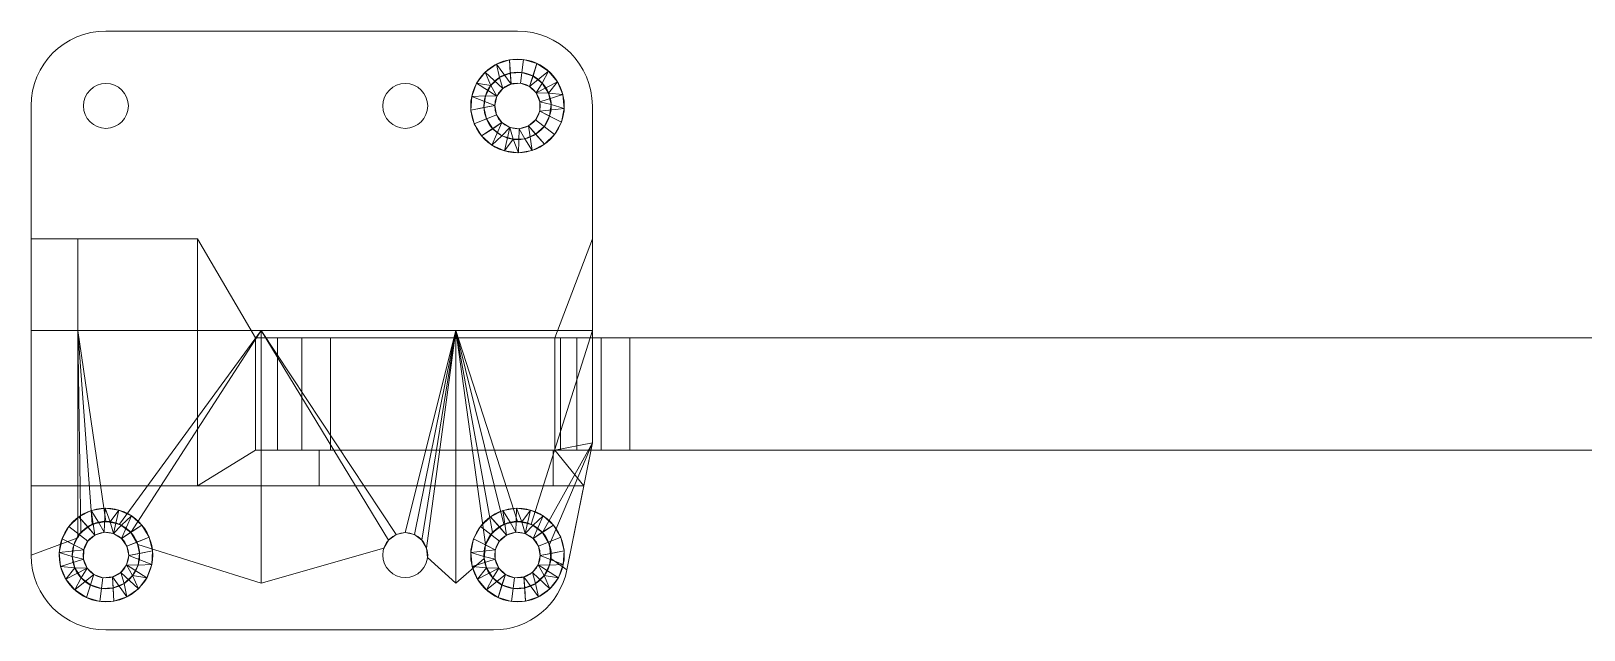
# Model space of a CAD drawing. Header units: millimetres. Extents: x -288 to 127, y 0 to 138.
# Drawn here: x -288 to -80.5, y 29 to 109 of the extents above; entities that cross this region are included whole.
import ezdxf

# ---------------------------------------------------------------- set-up
doc = ezdxf.new("R2010")
doc.units = ezdxf.units.MM
doc.layers.add('1', color=7, linetype='Continuous', true_color=0xffffff)

# ---------------------------------------------------------------- blocks, each defined once
blk = doc.blocks.new('UG_SURFACE_002')
at = {"layer": '1', "color": 30, "linetype": 'Continuous', "lineweight": 18}
for points in [[(-29.999999, 83.999999, -14), (-29.999999, 83.999999, 16.000001), (-23.75, 83.999999, 16.000001), (-23.75, 83.999999, -11.691862)], [(-29.999999, 70, -4.75), (-29.999999, 70, 28.25), (-29.999999, 83.999999, 16.000001), (-29.999999, 83.999999, -14)], [(-23.75, 83.999999, 16.000001), (-20, 83.999999, -9.5), (-21.830315, 83.999999, -9.889046)], [(-21.830315, 83.999999, -9.889046), (-23.344152, 83.999999, -10.988913), (-23.75, 83.999999, 16.000001)], [(-18.169684, 83.999999, -9.889046), (-20, 83.999999, -9.5), (-23.75, 83.999999, 16.000001), (0.75, 83.999999, 16.000001)], [(-23.344152, 83.999999, -10.988913), (-23.75, 83.999999, -11.691862), (-23.75, 83.999999, 16.000001)], [(0.75, 83.999999, 16.000001), (-16.655847, 83.999999, -10.988913), (-18.169684, 83.999999, -9.889046)], [(-15.720246, 83.999999, -12.609423), (-16.655847, 83.999999, -10.988913), (0.75, 83.999999, 16.000001), (0.75, 83.999999, -17.750001)], [(0.75, 83.999999, 16.000001), (18.77979, 83.999999, -11.259364), (17.770566, 83.999999, -11.992608)], [(17.770566, 83.999999, -11.992608), (17.146831, 83.999999, -13.072949), (0.75, 83.999999, -17.750001), (0.75, 83.999999, 16.000001)], [(0.75, 83.999999, 16.000001), (26.75, 83.999999, 16.000001), (20, 83.999999, -11), (18.77979, 83.999999, -11.259364)], [(21.220209, 83.999999, -11.259364), (20, 83.999999, -11), (26.75, 83.999999, 16.000001)], [(26.75, 83.999999, 16.000001), (22.229435, 83.999999, -11.992608), (21.220209, 83.999999, -11.259364)], [(22.85317, 83.999999, -13.072949), (22.229435, 83.999999, -11.992608), (26.75, 83.999999, 16.000001)], [(26.75, 83.999999, 16.000001), (26.75, 83.999999, -17.750001), (22.983566, 83.999999, -14.313585), (22.85317, 83.999999, -13.072949)], [(26.75, 83.999999, -17.750001), (26.75, 83.999999, 16.000001), (30.720245, 83.999999, -12.609423), (30.524651, 83.999999, -14.470378)], [(26.75, 83.999999, 16.000001), (35, 83.999999, -9.5), (33.169687, 83.999999, -9.889046)], [(26.75, 83.999999, 16.000001), (31.655848, 83.999999, -10.988913), (30.720245, 83.999999, -12.609423)], [(26.75, 83.999999, 16.000001), (45.000002, 83.999999, 16.000001), (36.830314, 83.999999, -9.889046), (35, 83.999999, -9.5)], [(33.169687, 83.999999, -9.889046), (31.655848, 83.999999, -10.988913), (26.75, 83.999999, 16.000001)], [(38.344152, 83.999999, -10.988913), (36.830314, 83.999999, -9.889046), (45.000002, 83.999999, 16.000001), (45.000002, 83.999999, 1)], [(45.000002, 83.999999, 1), (39.279755, 83.999999, -12.609423), (38.344152, 83.999999, -10.988913)], [(39.475348, 83.999999, -14.470378), (39.279755, 83.999999, -12.609423), (45.000002, 83.999999, 1), (41.607767, 83.999999, -15.961161)], [(41.607767, 83.999999, -15.961161), (45.000002, 83.999999, 1), (43.850001, 70, -4.75), (42.750001, 70, -10.25)], [(45.000002, 83.999999, 1), (45.000002, 70, 1), (43.850001, 70, -4.75)], [(-23.75, 70, -4.75), (-23.75, 70, 28.25), (-29.999999, 70, 28.25), (-29.999999, 70, -4.75)], [(-7.75, 70, -4.75), (-7.75, 70, 28.25), (-23.75, 70, 28.25), (-23.75, 70, -4.75)], [(-7.75, 70, 28.25), (-7.75, 70, -4.75), (0, 70), (0, 70, 15)], [(-7.75, 70, -4.75), (8.5, 70, -4.75), (8.5, 70), (0, 70)], [(39.999999, 50.000001), (0, 70), (8.5, 70)], [(39.999999, 50.000001), (40.761206, 46.173166), (0, 10), (0, 70)], [(0, 10), (0, 10, 15), (0, 70, 15), (0, 70)], [(39.999999, 50.000001), (8.5, 70), (26.75, 70)], [(8.5, 70), (8.5, 70, -4.75), (26.75, 70, -4.75), (26.75, 70)], [(39.999999, 50.000001), (26.75, 70), (39.749999, 70)], [(26.75, 70), (26.75, 70, -4.75), (39.749999, 70, -4.75), (39.749999, 70)], [(39.749999, 70), (39.999999, 70), (39.999999, 50.000001)], [(39.999999, 70), (39.749999, 70), (39.749999, 70, -4.75), (43.850001, 70, -4.75)], [(39.999999, 50.000001, 15), (39.999999, 50.000001), (39.999999, 70), (39.999999, 70, 15)], [(39.999999, 70), (43.850001, 70, -4.75), (45.000002, 70, 1)], [(45.000002, 70, 1), (45.000002, 70, 28.25), (39.999999, 70, 15), (39.999999, 70)], [(40.761206, 46.173166, 15), (40.761206, 46.173166), (39.999999, 50.000001), (39.999999, 50.000001, 15)], [(0.761205, 6.173166), (0, 10), (40.761206, 46.173166), (42.92893, 42.92893)], [(42.92893, 42.92893, 15), (42.92893, 42.92893), (40.761206, 46.173166), (40.761206, 46.173166, 15)], [(42.92893, 42.92893), (2.928932, 2.928932), (0.761205, 6.173166)], [(6.173166, 0.761205), (2.928932, 2.928932), (42.92893, 42.92893)], [(42.92893, 42.92893), (46.173166, 40.761206), (10, 0), (6.173166, 0.761205)], [(46.173166, 40.761206, 15), (46.173166, 40.761206), (42.92893, 42.92893), (42.92893, 42.92893, 15)], [(10, 0), (46.173166, 40.761206), (50.000001, 39.999999)], [(50.000001, 39.999999), (267.500013, 35), (268.364549, 30.932633), (10, 0)], [(50.000001, 39.999999, 15), (50.000001, 39.999999), (46.173166, 40.761206), (46.173166, 40.761206, 15)], [(267.500013, 35), (50.000001, 39.999999), (219.999999, 39.999999)], [(219.999999, 39.999999, 15), (219.999999, 39.999999), (50.000001, 39.999999), (50.000001, 39.999999, 15)], [(268.364549, 30.932633), (270.808697, 27.568553), (10, 0)], [(278.54529, 25.054781), (345.808685, 27.568553), (10, 0)], [(345.808685, 27.568553), (349.409819, 25.489435), (375, 0), (10, 0)], [(270.808697, 27.568553), (274.409831, 25.489435), (10, 0)], [(10, 0), (274.409831, 25.489435), (278.54529, 25.054781)], [(0, 10, 15), (0, 10), (0.761205, 6.173166), (0.761205, 6.173166, 15)], [(0.761205, 6.173166, 15), (0.761205, 6.173166), (2.928932, 2.928932), (2.928932, 2.928932, 15)], [(2.928932, 2.928932, 15), (2.928932, 2.928932), (6.173166, 0.761205), (6.173166, 0.761205, 15)], [(6.173166, 0.761205, 15), (6.173166, 0.761205), (10, 0), (10, 0, 15)], [(375, 0), (375, 0, 15), (10, 0, 15), (10, 0)]]:
    blk.add_3dface(points, dxfattribs=at)
blk = doc.blocks.new('konduktor_BODY')
at = {"layer": '1', "color": 30, "linetype": 'Continuous', "lineweight": 18}
for p, q in [((-30, 70, 46), (-30, 84, 46)), ((-30, 84, -14), (-30, 84, 46)), ((-30, 84, -14), (-30, 70, -14)), ((31.801961, 84, -24), (-20, 84, -24)), ((-20, 84, 56), (-20, 70, 56)), ((-20, 70, -24), (-20, 84, -24)), ((35, 84, 56), (-20, 84, 56)), ((31.801961, 84, -24), (31.801961, 70, -24)), ((35, 70, 56), (35, 84, 56)), ((41.607768, 70, -15.961161), (41.607768, 84, -15.961161)), ((45, 84, 1), (41.607768, 84, -15.961161)), ((45, 84, 1), (45, 84, 46)), ((45, 84, 46), (45, 70, 46)), ((45, 70, 1), (45, 84, 1)), ((-30, 70, -14), (-30, 70, 46)), ((35, 70, 56), (-20, 70, 56)), ((31.801961, 70, -24), (-20, 70, -24)), ((40, 70), (0, 70)), ((0, 70, 15), (40, 70, 15)), ((0, 70), (0, 10)), ((0, 10, 15), (0, 70, 15)), ((0, 70), (0, 70, 15)), ((40, 50), (40, 70)), ((40, 70, 15), (40, 70)), ((40, 70, 15), (40, 50, 15)), ((41.607768, 70, -15.961161), (45, 70, 1)), ((45, 70, 1), (45, 70, 46)), ((40, 50, 15), (40, 50)), ((50, 40), (50, 40, 15)), ((220, 40), (50, 40)), ((50, 40, 15), (220, 40, 15)), ((0, 10), (0, 10, 15)), ((10, 0, 15), (10, 0)), ((10, 0), (375, 0)), ((375, 0, 15), (10, 0, 15))]:
    blk.add_line(p, q, dxfattribs=at)
at = {"layer": '1', "color": 30, "linetype": 'Continuous', "lineweight": 18, "extrusion": (0, 1, 0)}
for centre, radius in [((20, -14, 84), 4.5), ((20, 46, 84), 3), ((-20, -14, 84), 3), ((-20, 46, 84), 3), ((-35, -14, 84), 4.5), ((-35, 46, 84), 4.5), ((20, -14, 70), 4.5), ((20, 46, 70), 3), ((-20, -14, 70), 3), ((-20, 46, 70), 3), ((-35, -14, 70), 4.5), ((-35, 46, 70), 4.5)]:
    blk.add_circle(centre, radius, dxfattribs=at)
for centre, start, end in [((20, 46, 84), 0, 90), ((20, -14, 84), 270, 0), ((-31.801961, -14, 84), 191.309932, 270), ((-35, 46, 84), 90, 180)]:
    blk.add_arc(centre, 10, start, end, dxfattribs=at)
at = {"layer": '1', "color": 30, "linetype": 'Continuous', "lineweight": 18, "extrusion": (0, -1, 0)}
for centre, start, end in [((-20, 46, -70), 90, 180), ((-20, -14, -70), 180, 270), ((31.801961, -14, -70), 270, 348.690068), ((35, 46, -70), 0, 90)]:
    blk.add_arc(centre, 10, start, end, dxfattribs=at)
at = {"layer": '1', "color": 30, "linetype": 'Continuous', "lineweight": 18}
for centre in [(50, 50), (10, 10, 15)]:
    blk.add_arc(centre, 10, 180, 270, dxfattribs=at)
at = {"layer": '1', "color": 30, "linetype": 'Continuous', "lineweight": 18, "extrusion": (0, 0, -1)}
for centre in [(-50, 50, -15), (-10, 10)]:
    blk.add_arc(centre, 10, 270, 0, dxfattribs=at)
at = {"layer": '1', "color": 30, "linetype": 'Continuous', "lineweight": 18}
blk.add_blockref('UG_SURFACE_002', (0, 0), dxfattribs=at)
blk = doc.blocks.new('UG_SURFACE_014')
at = {"layer": '1', "color": 30, "linetype": 'Continuous', "lineweight": 18}
for points in [[(0.467063, 6.232524, 2), (0.467063, 6.232524), (-1.390756, 6.093299), (-1.390756, 6.093299, 2)], [(-0.318812, 3.033292), (-1.390756, 6.093299), (0.467063, 6.232524)], [(0.467063, 6.232524, 2), (-1.390756, 6.093299, 2), (-0.781417, 4.431635, 2), (0.781417, 4.431635, 2)], [(0.467063, 6.232524), (2.283381, 5.817961), (0.942502, 2.900722), (-0.318812, 3.033292)], [(2.283381, 5.817961, 2), (2.283381, 5.817961), (0.467063, 6.232524), (0.467063, 6.232524, 2)], [(2.283381, 5.817961, 2), (0.467063, 6.232524, 2), (0.781417, 4.431635, 2), (2.25, 3.897114, 2)], [(-4.581574, 4.25108, 2), (-4.581574, 4.25108), (-5.631055, 2.711773), (-5.631055, 2.711773, 2)], [(-5.631055, 2.711773), (-4.581574, 4.25108), (-2.467502, 1.792745)], [(-4.581574, 4.25108, 2), (-5.631055, 2.711773, 2), (-4.228617, 1.539091, 2), (-3.4472, 2.892544, 2)], [(-3.125, 5.412659, 2), (-3.125, 5.412659), (-4.581574, 4.25108), (-4.581574, 4.25108, 2)], [(-1.525, 2.641378), (-2.467502, 1.792745), (-4.581574, 4.25108), (-3.125, 5.412659)], [(-3.125, 5.412659, 2), (-4.581574, 4.25108, 2), (-3.4472, 2.892544, 2), (-2.25, 3.897114, 2)], [(-1.390756, 6.093299, 2), (-1.390756, 6.093299), (-3.125, 5.412659), (-3.125, 5.412659, 2)], [(-3.125, 5.412659), (-1.390756, 6.093299), (-0.318812, 3.033292), (-1.525, 2.641378)], [(-2.25, 3.897114, 2), (-0.781417, 4.431635, 2), (-1.390756, 6.093299, 2), (-3.125, 5.412659, 2)], [(-1.525, 2.641378, 16.000001), (-0.318812, 3.033292, 16.000001), (-0.781417, 4.431635, 16.000001), (-2.25, 3.897114, 16.000001)], [(-0.781417, 4.431635, 16.000001), (-0.781417, 4.431635, 2), (-2.25, 3.897114, 2), (-2.25, 3.897114, 16.000001)], [(0.781417, 4.431635, 16.000001), (-0.781417, 4.431635, 16.000001), (-0.318812, 3.033292, 16.000001), (0.942502, 2.900722, 16.000001)], [(0.781417, 4.431635, 16.000001), (0.781417, 4.431635, 2), (-0.781417, 4.431635, 2), (-0.781417, 4.431635, 16.000001)], [(2.25, 3.897114, 16.000001), (0.781417, 4.431635, 16.000001), (0.942502, 2.900722, 16.000001), (2.040848, 2.266592, 16.000001)], [(2.25, 3.897114, 16.000001), (2.25, 3.897114, 2), (0.781417, 4.431635, 2), (0.781417, 4.431635, 16.000001)], [(2.040848, 2.266592), (0.942502, 2.900722), (2.283381, 5.817961), (3.896811, 4.886447)], [(2.786314, 1.240547), (2.040848, 2.266592), (3.896811, 4.886447), (5.163992, 3.52075)], [(2.25, 3.897114, 2), (3.896811, 4.886447, 2), (2.283381, 5.817961, 2)], [(5.163992, 3.52075, 2), (3.896811, 4.886447, 2), (2.25, 3.897114, 2), (3.4472, 2.892544, 2)], [(3.896811, 4.886447, 2), (3.896811, 4.886447), (2.283381, 5.817961), (2.283381, 5.817961, 2)], [(5.163992, 3.52075, 2), (5.163992, 3.52075), (3.896811, 4.886447), (3.896811, 4.886447, 2)], [(-5.631055, 2.711773, 2), (-5.631055, 2.711773), (-6.180193, 0.931514), (-6.180193, 0.931514, 2)], [(-2.467502, 1.792745), (-2.98335, 0.634131), (-6.180193, 0.931514), (-5.631055, 2.711773)], [(-4.5, 0, 2), (-4.228617, 1.539091, 2), (-5.631055, 2.711773, 2), (-6.180193, 0.931514, 2)], [(-2.98335, 0.634131, 16.000001), (-2.467502, 1.792745, 16.000001), (-3.4472, 2.892544, 16.000001), (-4.228617, 1.539091, 16.000001)], [(-3.4472, 2.892544, 16.000001), (-3.4472, 2.892544, 2), (-4.228617, 1.539091, 2), (-4.228617, 1.539091, 16.000001)], [(-2.25, 3.897114, 16.000001), (-3.4472, 2.892544, 16.000001), (-2.467502, 1.792745, 16.000001), (-1.525, 2.641378, 16.000001)], [(-2.25, 3.897114, 16.000001), (-2.25, 3.897114, 2), (-3.4472, 2.892544, 2), (-3.4472, 2.892544, 16.000001)], [(-2.467502, 1.792745, 16.000001), (-2.467502, 1.792745), (-1.525, 2.641378), (-1.525, 2.641378, 16.000001)], [(-1.525, 2.641378, 16.000001), (-1.525, 2.641378), (-0.318812, 3.033292), (-0.318812, 3.033292, 16.000001)], [(-0.318812, 3.033292, 16.000001), (-0.318812, 3.033292), (0.942502, 2.900722), (0.942502, 2.900722, 16.000001)], [(0.942502, 2.900722, 16.000001), (0.942502, 2.900722), (2.040848, 2.266592), (2.040848, 2.266592, 16.000001)], [(2.040848, 2.266592, 16.000001), (3.4472, 2.892544, 16.000001), (2.25, 3.897114, 16.000001)], [(2.040848, 2.266592, 16.000001), (2.786314, 1.240547, 16.000001), (4.228617, 1.539091, 16.000001), (3.4472, 2.892544, 16.000001)], [(2.040848, 2.266592, 16.000001), (2.040848, 2.266592), (2.786314, 1.240547), (2.786314, 1.240547, 16.000001)], [(3.4472, 2.892544, 16.000001), (3.4472, 2.892544, 2), (2.25, 3.897114, 2), (2.25, 3.897114, 16.000001)], [(5.163992, 3.52075), (5.97233, 1.84222), (2.786314, 1.240547)], [(3.4472, 2.892544, 2), (4.228617, 1.539091, 2), (5.97233, 1.84222, 2), (5.163992, 3.52075, 2)], [(4.228617, 1.539091, 16.000001), (4.228617, 1.539091, 2), (3.4472, 2.892544, 2), (3.4472, 2.892544, 16.000001)], [(5.97233, 1.84222, 2), (5.97233, 1.84222), (5.163992, 3.52075), (5.163992, 3.52075, 2)], [(-6.180193, 0.931514, 2), (-6.180193, 0.931514), (-6.180193, -0.931514), (-6.180193, -0.931514, 2)], [(-6.180193, -0.931514), (-6.180193, 0.931514), (-2.98335, 0.634131), (-2.98335, -0.634131)], [(-4.5, 0, 2), (-6.180193, 0.931514, 2), (-6.180193, -0.931514, 2)], [(-6.180193, -0.931514, 2), (-5.631055, -2.711773, 2), (-4.228617, -1.539091, 2), (-4.5, 0, 2)], [(-2.98335, 0.634131, 16.000001), (-4.228617, 1.539091, 16.000001), (-4.5, 0, 16.000001)], [(-4.228617, 1.539091, 16.000001), (-4.228617, 1.539091, 2), (-4.5, 0, 2), (-4.5, 0, 16.000001)], [(-4.5, 0, 16.000001), (-4.228617, -1.539091, 16.000001), (-2.98335, -0.634131, 16.000001), (-2.98335, 0.634131, 16.000001)], [(-4.5, 0, 16.000001), (-4.5, 0, 2), (-4.228617, -1.539091, 2), (-4.228617, -1.539091, 16.000001)], [(-2.98335, 0.634131, 16.000001), (-2.98335, 0.634131), (-2.467502, 1.792745), (-2.467502, 1.792745, 16.000001)], [(-2.98335, -0.634131, 16.000001), (-2.98335, -0.634131), (-2.98335, 0.634131), (-2.98335, 0.634131, 16.000001)], [(5.97233, 1.84222), (6.25, 0), (3.05, 0), (2.786314, 1.240547)], [(2.786314, 1.240547, 16.000001), (3.05, 0, 16.000001), (4.5, 0, 16.000001), (4.228617, 1.539091, 16.000001)], [(2.786314, 1.240547, 16.000001), (2.786314, 1.240547), (3.05, 0), (3.05, 0, 16.000001)], [(6.25, 0), (5.97233, -1.84222), (2.786314, -1.240547), (3.05, 0)], [(3.05, 0, 16.000001), (3.05, 0), (2.786314, -1.240547), (2.786314, -1.240547, 16.000001)], [(4.228617, -1.539091, 16.000001), (4.5, 0, 16.000001), (3.05, 0, 16.000001), (2.786314, -1.240547, 16.000001)], [(4.228617, 1.539091, 2), (4.5, 0, 2), (6.25, 0, 2), (5.97233, 1.84222, 2)], [(4.5, 0, 16.000001), (4.5, 0, 2), (4.228617, 1.539091, 2), (4.228617, 1.539091, 16.000001)], [(4.228617, -1.539091, 16.000001), (4.228617, -1.539091, 2), (4.5, 0, 2), (4.5, 0, 16.000001)], [(5.97233, -1.84222, 2), (6.25, 0, 2), (4.5, 0, 2), (4.228617, -1.539091, 2)], [(6.25, 0, 2), (6.25, 0), (5.97233, 1.84222), (5.97233, 1.84222, 2)], [(5.97233, -1.84222, 2), (5.97233, -1.84222), (6.25, 0), (6.25, 0, 2)], [(-5.631055, -2.711773), (-6.180193, -0.931514), (-2.98335, -0.634131), (-2.467502, -1.792745)], [(-6.180193, -0.931514, 2), (-6.180193, -0.931514), (-5.631055, -2.711773), (-5.631055, -2.711773, 2)], [(-5.631055, -2.711773, 2), (-4.581574, -4.25108, 2), (-3.4472, -2.892544, 2), (-4.228617, -1.539091, 2)], [(-2.467502, -1.792745), (-4.581574, -4.25108), (-5.631055, -2.711773)], [(-3.125, -5.412659), (-4.581574, -4.25108), (-2.467502, -1.792745), (-1.525, -2.641378)], [(-4.228617, -1.539091, 16.000001), (-3.4472, -2.892544, 16.000001), (-2.467502, -1.792745, 16.000001), (-2.98335, -0.634131, 16.000001)], [(-4.228617, -1.539091, 16.000001), (-4.228617, -1.539091, 2), (-3.4472, -2.892544, 2), (-3.4472, -2.892544, 16.000001)], [(-1.525, -2.641378, 16.000001), (-2.467502, -1.792745, 16.000001), (-3.4472, -2.892544, 16.000001), (-2.25, -3.897114, 16.000001)], [(-2.467502, -1.792745, 16.000001), (-2.467502, -1.792745), (-2.98335, -0.634131), (-2.98335, -0.634131, 16.000001)], [(-1.525, -2.641378, 16.000001), (-1.525, -2.641378), (-2.467502, -1.792745), (-2.467502, -1.792745, 16.000001)], [(5.163992, -3.52075), (3.896811, -4.886447), (2.040848, -2.266592), (2.786314, -1.240547)], [(2.786314, -1.240547, 16.000001), (2.786314, -1.240547), (2.040848, -2.266592), (2.040848, -2.266592, 16.000001)], [(3.4472, -2.892544, 16.000001), (4.228617, -1.539091, 16.000001), (2.786314, -1.240547, 16.000001), (2.040848, -2.266592, 16.000001)], [(2.786314, -1.240547), (5.97233, -1.84222), (5.163992, -3.52075)], [(3.4472, -2.892544, 16.000001), (3.4472, -2.892544, 2), (4.228617, -1.539091, 2), (4.228617, -1.539091, 16.000001)], [(5.163992, -3.52075, 2), (5.97233, -1.84222, 2), (4.228617, -1.539091, 2), (3.4472, -2.892544, 2)], [(5.163992, -3.52075, 2), (5.163992, -3.52075), (5.97233, -1.84222), (5.97233, -1.84222, 2)], [(-5.631055, -2.711773, 2), (-5.631055, -2.711773), (-4.581574, -4.25108), (-4.581574, -4.25108, 2)], [(-2.25, -3.897114, 2), (-3.4472, -2.892544, 2), (-4.581574, -4.25108, 2), (-3.125, -5.412659, 2)], [(-3.4472, -2.892544, 16.000001), (-3.4472, -2.892544, 2), (-2.25, -3.897114, 2), (-2.25, -3.897114, 16.000001)], [(-1.525, -2.641378), (-0.318812, -3.033292), (-1.390756, -6.093299), (-3.125, -5.412659)], [(-3.125, -5.412659, 2), (-1.390756, -6.093299, 2), (-0.781417, -4.431635, 2), (-2.25, -3.897114, 2)], [(-2.25, -3.897114, 16.000001), (-0.781417, -4.431635, 16.000001), (-0.318812, -3.033292, 16.000001), (-1.525, -2.641378, 16.000001)], [(-2.25, -3.897114, 16.000001), (-2.25, -3.897114, 2), (-0.781417, -4.431635, 2), (-0.781417, -4.431635, 16.000001)], [(-0.318812, -3.033292, 16.000001), (-0.318812, -3.033292), (-1.525, -2.641378), (-1.525, -2.641378, 16.000001)], [(0.467063, -6.232524), (-1.390756, -6.093299), (-0.318812, -3.033292)], [(0.942502, -2.900722, 16.000001), (-0.318812, -3.033292, 16.000001), (-0.781417, -4.431635, 16.000001), (0.781417, -4.431635, 16.000001)], [(-0.318812, -3.033292), (0.942502, -2.900722), (2.283381, -5.817961), (0.467063, -6.232524)], [(0.942502, -2.900722, 16.000001), (0.942502, -2.900722), (-0.318812, -3.033292), (-0.318812, -3.033292, 16.000001)], [(2.25, -3.897114, 2), (0.781417, -4.431635, 2), (0.467063, -6.232524, 2), (2.283381, -5.817961, 2)], [(2.040848, -2.266592, 16.000001), (0.942502, -2.900722, 16.000001), (0.781417, -4.431635, 16.000001), (2.25, -3.897114, 16.000001)], [(0.781417, -4.431635, 16.000001), (0.781417, -4.431635, 2), (2.25, -3.897114, 2), (2.25, -3.897114, 16.000001)], [(0.942502, -2.900722), (2.040848, -2.266592), (3.896811, -4.886447), (2.283381, -5.817961)], [(2.040848, -2.266592, 16.000001), (2.040848, -2.266592), (0.942502, -2.900722), (0.942502, -2.900722, 16.000001)], [(2.25, -3.897114, 16.000001), (3.4472, -2.892544, 16.000001), (2.040848, -2.266592, 16.000001)], [(2.25, -3.897114, 16.000001), (2.25, -3.897114, 2), (3.4472, -2.892544, 2), (3.4472, -2.892544, 16.000001)], [(3.896811, -4.886447, 2), (5.163992, -3.52075, 2), (3.4472, -2.892544, 2), (2.25, -3.897114, 2)], [(2.25, -3.897114, 2), (2.283381, -5.817961, 2), (3.896811, -4.886447, 2)], [(3.896811, -4.886447, 2), (3.896811, -4.886447), (5.163992, -3.52075), (5.163992, -3.52075, 2)], [(-4.581574, -4.25108, 2), (-4.581574, -4.25108), (-3.125, -5.412659), (-3.125, -5.412659, 2)], [(-3.125, -5.412659, 2), (-3.125, -5.412659), (-1.390756, -6.093299), (-1.390756, -6.093299, 2)], [(0.781417, -4.431635, 2), (-0.781417, -4.431635, 2), (-1.390756, -6.093299, 2), (0.467063, -6.232524, 2)], [(-1.390756, -6.093299, 2), (-1.390756, -6.093299), (0.467063, -6.232524), (0.467063, -6.232524, 2)], [(-0.781417, -4.431635, 16.000001), (-0.781417, -4.431635, 2), (0.781417, -4.431635, 2), (0.781417, -4.431635, 16.000001)], [(0.467063, -6.232524, 2), (0.467063, -6.232524), (2.283381, -5.817961), (2.283381, -5.817961, 2)], [(2.283381, -5.817961, 2), (2.283381, -5.817961), (3.896811, -4.886447), (3.896811, -4.886447, 2)]]:
    blk.add_3dface(points, dxfattribs=at)
blk = doc.blocks.new('vtulka_BODY')
at = {"layer": '1', "color": 30, "linetype": 'Continuous', "lineweight": 18}
for centre, radius in [((0, 0), 6.25), ((0, 0, 2), 4.5), ((0, 0, 16), 4.5), ((0, 0, 16), 3.05), ((0, 0), 3.05)]:
    blk.add_circle(centre, radius, dxfattribs=at)
at = {"layer": '1', "color": 30, "linetype": 'Continuous', "lineweight": 18, "extrusion": (0, 0, -1)}
blk.add_circle((0, 0, -2), 6.25, dxfattribs=at)
at = {"layer": '1', "color": 30, "linetype": 'Continuous', "lineweight": 18}
blk.add_blockref('UG_SURFACE_014', (0, 0), dxfattribs=at)

msp = doc.modelspace()

# ---------------------------------------------------------------- block references
at = {"layer": '1', "color": 3, "linetype": 'Continuous', "lineweight": 18, "extrusion": (0, 1, 0), "rotation": 180}
msp.add_blockref('konduktor_BODY', (258, 187, 53), dxfattribs=at)
at = {"layer": '1', "color": 3, "linetype": 'Continuous', "lineweight": 18, "extrusion": (0, 0, -1)}
for p, rotation in [((223, 99, -119), 337.477326), ((278, 39, -119), 157.477326), ((223, 39, -119), 157.477326)]:
    msp.add_blockref('vtulka_BODY', p, dxfattribs=dict(at, rotation=rotation))

doc.saveas('drawing.dxf')
